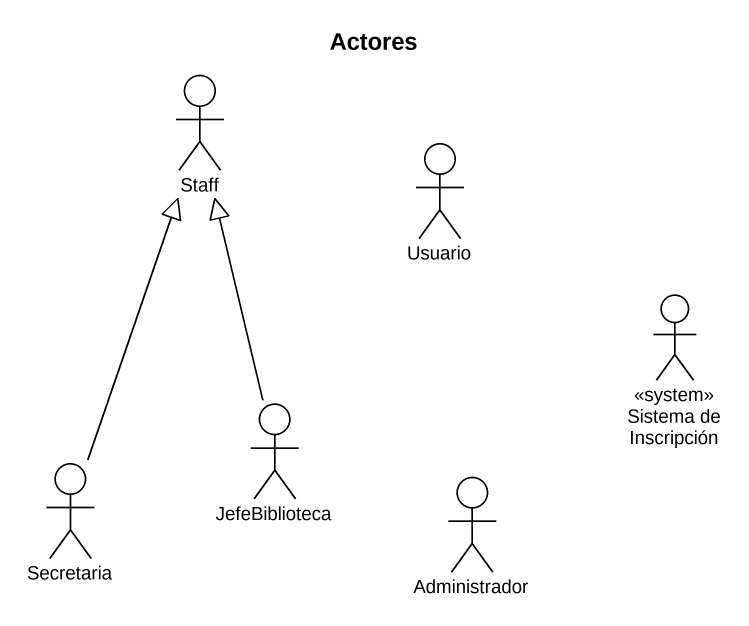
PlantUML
@startuml
title Actores
actor Staff
actor Usuario
actor "Sistema de Inscripción" as Sistema_de_Inscripción <<system>>
actor JefeBiblioteca
actor Secretaria
actor Administrador
JefeBiblioteca -up-|> Staff
Secretaria -up-|> Staff
@enduml
